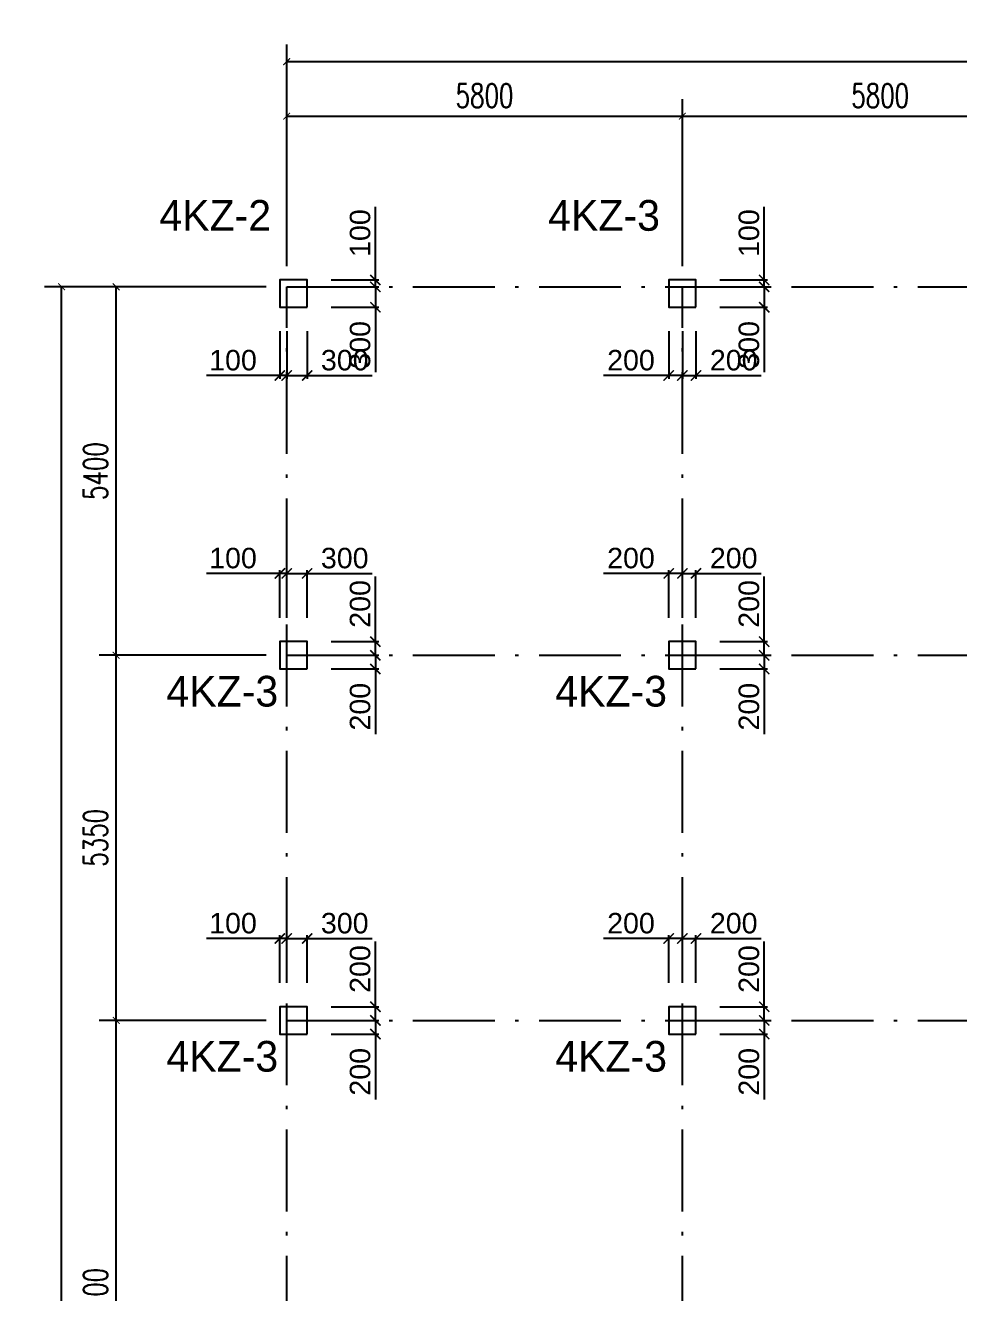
# Model space of a CAD drawing. Header units: millimetres. Extents: x -3831 to 465700, y 39900 to 106100.
# Drawn here: x 196169 to 209865, y 86546 to 105131 of the extents above; entities that cross this region are included whole.
import ezdxf

# ---------------------------------------------------------------- set-up
doc = ezdxf.new("R2010")
doc.units = ezdxf.units.MM
doc.linetypes.add('线型2', pattern=[1850, 1200, -300, 50, -300])
for name, color, linetype in [('AXIS', 3, 'Continuous'), ('column_dim', 90, 'Continuous'), ('DOTE', 10, '线型2')]:
    doc.layers.add(name, color=color, linetype=linetype)
doc.layers.add('S_Cl', color=2, linetype='Continuous', lineweight=25)
doc.layers.add('S_ColumFocus', color=2, linetype='Continuous', lineweight=9)
doc.styles.add('_TCH_DIM_T3', font='SIMPLEX', dxfattribs={"width": 0.705882, "bigfont": 'GBCBIG'})
doc.styles.get("Standard").update_dxf_attribs({"font": 'arial.ttf'})
doc.styles.add('xxxx', font='RIF.ttf')
doc.dimstyles.new('_TCH_ARCH&&100', dxfattribs={"dimtxt": 297.5, "dimasz": 100, "dimexe": 250, "dimexo": 300, "dimgap": 126.25, "dimtad": 1, "dimdec": 0, "dimzin": 0, "dimdsep": 46, "dimtxsty": '_TCH_DIM_T3', "dimblk": 'ARCHTICK', "dimcen": 0.09, "dimclrt": 7, "dimazin": 2, "dimtfac": 1, "dimtdec": 0, "dimtix": 1, "dimtmove": 2, "dimatfit": 3, "dimfxl": 100, "dimtolj": 1, "dimtzin": 0, "dimarcsym": 0})
doc.dimstyles.new('ISO-25', dxfattribs={"dimtxt": 2.5, "dimasz": 2.5, "dimexe": 1.25, "dimexo": 0.625, "dimtad": 1, "dimtxsty": 'Standard', "dimcen": 2.5, "dimadec": 0, "dimazin": 0, "dimtfac": 1, "dimtmove": 0, "dimatfit": 3, "dimfxl": 1, "dimarcsym": 0})

# ---------------------------------------------------------------- blocks, each defined once
blk = doc.blocks.new('_ArchTick')
at = {"color": 0, "linetype": 'ByBlock', "const_width": 0.15}
blk.add_lwpolyline([(-0.5, -0.5), (0.5, 0.5)], dxfattribs=at)
blk = doc.blocks.new('*D1254')
at = {"layer": 'column_dim', "color": 0, "lineweight": -2, "transparency": 16777216}
for p, q in [((206350, 101300), (207050, 101300)), ((207000, 101300), (207000, 101000)), ((206350, 101000), (207050, 101000)), ((207000, 101000), (207000, 100048))]:
    blk.add_line(p, q, dxfattribs=at)
at = {"layer": 'Defpoints', "color": 0, "transparency": 16777216}
for p in [(206000, 101300), (207000, 101300), (206000, 101000)]:
    blk.add_point(p, dxfattribs=at)
at = {"layer": 'column_dim', "color": 0, "lineweight": -2, "transparency": 16777216, "xscale": 150, "yscale": 150, "zscale": 150}
for p, rotation in [((207000, 101300), 90), ((207000, 101000), 270)]:
    blk.add_blockref('_ArchTick', p, dxfattribs=dict(at, rotation=rotation))
at = {"layer": 'column_dim', "color": 7, "transparency": 16777216, "insert": (206777, 100449), "char_height": 300, "attachment_point": 5, "rotation": 90}
blk.add_mtext('300', dxfattribs=at)
blk = doc.blocks.new('*D1255')
at = {"layer": 'column_dim', "color": 0, "lineweight": -2, "transparency": 16777216}
for p, q in [((207000, 101400), (207000, 102474)), ((206350, 101400), (207050, 101400)), ((206350, 101300), (207050, 101300)), ((207000, 101300), (207000, 101400)), ((207000, 101300), (207000, 101150))]:
    blk.add_line(p, q, dxfattribs=at)
at = {"layer": 'Defpoints', "color": 0, "transparency": 16777216}
for p in [(206000, 101400), (206000, 101300), (207000, 101300)]:
    blk.add_point(p, dxfattribs=at)
at = {"layer": 'column_dim', "color": 0, "lineweight": -2, "transparency": 16777216, "xscale": 150, "yscale": 150, "zscale": 150}
for p, rotation in [((207000, 101400), 270), ((207000, 101300), 90)]:
    blk.add_blockref('_ArchTick', p, dxfattribs=dict(at, rotation=rotation))
at = {"layer": 'column_dim', "color": 7, "transparency": 16777216, "insert": (206777, 102087), "char_height": 300, "attachment_point": 5, "rotation": 90}
blk.add_mtext('100', dxfattribs=at)
blk = doc.blocks.new('*D1256')
at = {"layer": 'column_dim', "color": 0, "lineweight": -2, "transparency": 16777216}
for p, q in [((205600, 100650), (205600, 99950)), ((205800, 100650), (205800, 99950)), ((205600, 100000), (204643, 100000)), ((205800, 100000), (205600, 100000))]:
    blk.add_line(p, q, dxfattribs=at)
at = {"layer": 'Defpoints', "color": 0, "transparency": 16777216}
for p in [(205600, 101000), (205800, 101000), (205800, 100000)]:
    blk.add_point(p, dxfattribs=at)
at = {"layer": 'column_dim', "color": 0, "lineweight": -2, "transparency": 16777216, "xscale": 150, "yscale": 150, "zscale": 150, "rotation": 180}
blk.add_blockref('_ArchTick', (205600, 100000), dxfattribs=at)
at = {"layer": 'column_dim', "color": 0, "lineweight": -2, "transparency": 16777216, "xscale": 150, "yscale": 150, "zscale": 150}
blk.add_blockref('_ArchTick', (205800, 100000), dxfattribs=at)
at = {"layer": 'column_dim', "color": 7, "transparency": 16777216, "insert": (205047, 100223), "char_height": 300, "attachment_point": 5}
blk.add_mtext('200', dxfattribs=at)
blk = doc.blocks.new('*D1257')
at = {"layer": 'column_dim', "color": 0, "lineweight": -2, "transparency": 16777216}
for p, q in [((205800, 100650), (205800, 99950)), ((206000, 100650), (206000, 99950)), ((205800, 100000), (206000, 100000)), ((206000, 100000), (206957, 100000))]:
    blk.add_line(p, q, dxfattribs=at)
at = {"layer": 'Defpoints', "color": 0, "transparency": 16777216}
for p in [(205800, 101000), (206000, 101000), (205800, 100000)]:
    blk.add_point(p, dxfattribs=at)
at = {"layer": 'column_dim', "color": 0, "lineweight": -2, "transparency": 16777216, "xscale": 150, "yscale": 150, "zscale": 150, "rotation": 180}
blk.add_blockref('_ArchTick', (205800, 100000), dxfattribs=at)
at = {"layer": 'column_dim', "color": 0, "lineweight": -2, "transparency": 16777216, "xscale": 150, "yscale": 150, "zscale": 150}
blk.add_blockref('_ArchTick', (206000, 100000), dxfattribs=at)
at = {"layer": 'column_dim', "color": 7, "transparency": 16777216, "insert": (206553, 100223), "char_height": 300, "attachment_point": 5}
blk.add_mtext('200', dxfattribs=at)
blk = doc.blocks.new('*D1258')
at = {"layer": 'column_dim', "color": 0, "lineweight": -2, "transparency": 16777216}
for p, q in [((206350, 95900), (207050, 95900)), ((207000, 95900), (207000, 95700)), ((206350, 95700), (207050, 95700)), ((207000, 95700), (207000, 94743))]:
    blk.add_line(p, q, dxfattribs=at)
at = {"layer": 'Defpoints', "color": 0, "transparency": 16777216}
for p in [(206000, 95900), (207000, 95900), (206000, 95700)]:
    blk.add_point(p, dxfattribs=at)
at = {"layer": 'column_dim', "color": 0, "lineweight": -2, "transparency": 16777216, "xscale": 150, "yscale": 150, "zscale": 150}
for p, rotation in [((207000, 95900), 90), ((207000, 95700), 270)]:
    blk.add_blockref('_ArchTick', p, dxfattribs=dict(at, rotation=rotation))
at = {"layer": 'column_dim', "color": 7, "transparency": 16777216, "insert": (206777, 95147), "char_height": 300, "attachment_point": 5, "rotation": 90}
blk.add_mtext('200', dxfattribs=at)
blk = doc.blocks.new('*D1259')
at = {"layer": 'column_dim', "color": 0, "lineweight": -2, "transparency": 16777216}
for p, q in [((207000, 96100), (207000, 97057)), ((206350, 96100), (207050, 96100)), ((207000, 95900), (207000, 96100)), ((206350, 95900), (207050, 95900))]:
    blk.add_line(p, q, dxfattribs=at)
at = {"layer": 'Defpoints', "color": 0, "transparency": 16777216}
for p in [(206000, 96100), (206000, 95900), (207000, 95900)]:
    blk.add_point(p, dxfattribs=at)
at = {"layer": 'column_dim', "color": 0, "lineweight": -2, "transparency": 16777216, "xscale": 150, "yscale": 150, "zscale": 150}
for p, rotation in [((207000, 96100), 90), ((207000, 95900), 270)]:
    blk.add_blockref('_ArchTick', p, dxfattribs=dict(at, rotation=rotation))
at = {"layer": 'column_dim', "color": 7, "transparency": 16777216, "insert": (206777, 96653), "char_height": 300, "attachment_point": 5, "rotation": 90}
blk.add_mtext('200', dxfattribs=at)
blk = doc.blocks.new('*D1260')
at = {"layer": 'column_dim', "color": 0, "lineweight": -2, "transparency": 16777216}
for p, q in [((205800, 96450), (205800, 97150)), ((205800, 97100), (206000, 97100)), ((206000, 96450), (206000, 97150)), ((206000, 97100), (206957, 97100))]:
    blk.add_line(p, q, dxfattribs=at)
at = {"layer": 'Defpoints', "color": 0, "transparency": 16777216}
for p in [(205800, 97100), (205800, 96100), (206000, 96100)]:
    blk.add_point(p, dxfattribs=at)
at = {"layer": 'column_dim', "color": 0, "lineweight": -2, "transparency": 16777216, "xscale": 150, "yscale": 150, "zscale": 150, "rotation": 180}
blk.add_blockref('_ArchTick', (205800, 97100), dxfattribs=at)
at = {"layer": 'column_dim', "color": 0, "lineweight": -2, "transparency": 16777216, "xscale": 150, "yscale": 150, "zscale": 150}
blk.add_blockref('_ArchTick', (206000, 97100), dxfattribs=at)
at = {"layer": 'column_dim', "color": 7, "transparency": 16777216, "insert": (206553, 97323), "char_height": 300, "attachment_point": 5}
blk.add_mtext('200', dxfattribs=at)
blk = doc.blocks.new('*D1261')
at = {"layer": 'column_dim', "color": 0, "lineweight": -2, "transparency": 16777216}
for p, q in [((205600, 97100), (204643, 97100)), ((205600, 96450), (205600, 97150)), ((205800, 97100), (205600, 97100)), ((205800, 96450), (205800, 97150))]:
    blk.add_line(p, q, dxfattribs=at)
at = {"layer": 'Defpoints', "color": 0, "transparency": 16777216}
for p in [(205800, 97100), (205600, 96100), (205800, 96100)]:
    blk.add_point(p, dxfattribs=at)
at = {"layer": 'column_dim', "color": 0, "lineweight": -2, "transparency": 16777216, "xscale": 150, "yscale": 150, "zscale": 150, "rotation": 180}
blk.add_blockref('_ArchTick', (205600, 97100), dxfattribs=at)
at = {"layer": 'column_dim', "color": 0, "lineweight": -2, "transparency": 16777216, "xscale": 150, "yscale": 150, "zscale": 150}
blk.add_blockref('_ArchTick', (205800, 97100), dxfattribs=at)
at = {"layer": 'column_dim', "color": 7, "transparency": 16777216, "insert": (205047, 97323), "char_height": 300, "attachment_point": 5}
blk.add_mtext('200', dxfattribs=at)
blk = doc.blocks.new('*D1262')
at = {"layer": 'column_dim', "color": 0, "lineweight": -2, "transparency": 16777216}
for p, q in [((206350, 90550), (207050, 90550)), ((207000, 90550), (207000, 90350)), ((206350, 90350), (207050, 90350)), ((207000, 90350), (207000, 89393))]:
    blk.add_line(p, q, dxfattribs=at)
at = {"layer": 'Defpoints', "color": 0, "transparency": 16777216}
for p in [(206000, 90550), (207000, 90550), (206000, 90350)]:
    blk.add_point(p, dxfattribs=at)
at = {"layer": 'column_dim', "color": 0, "lineweight": -2, "transparency": 16777216, "xscale": 150, "yscale": 150, "zscale": 150}
for p, rotation in [((207000, 90550), 90), ((207000, 90350), 270)]:
    blk.add_blockref('_ArchTick', p, dxfattribs=dict(at, rotation=rotation))
at = {"layer": 'column_dim', "color": 7, "transparency": 16777216, "insert": (206777, 89797), "char_height": 300, "attachment_point": 5, "rotation": 90}
blk.add_mtext('200', dxfattribs=at)
blk = doc.blocks.new('*D1263')
at = {"layer": 'column_dim', "color": 0, "lineweight": -2, "transparency": 16777216}
for p, q in [((207000, 90750), (207000, 91707)), ((206350, 90750), (207050, 90750)), ((207000, 90550), (207000, 90750)), ((206350, 90550), (207050, 90550))]:
    blk.add_line(p, q, dxfattribs=at)
at = {"layer": 'Defpoints', "color": 0, "transparency": 16777216}
for p in [(206000, 90750), (206000, 90550), (207000, 90550)]:
    blk.add_point(p, dxfattribs=at)
at = {"layer": 'column_dim', "color": 0, "lineweight": -2, "transparency": 16777216, "xscale": 150, "yscale": 150, "zscale": 150}
for p, rotation in [((207000, 90750), 90), ((207000, 90550), 270)]:
    blk.add_blockref('_ArchTick', p, dxfattribs=dict(at, rotation=rotation))
at = {"layer": 'column_dim', "color": 7, "transparency": 16777216, "insert": (206777, 91303), "char_height": 300, "attachment_point": 5, "rotation": 90}
blk.add_mtext('200', dxfattribs=at)
blk = doc.blocks.new('*D1264')
at = {"layer": 'column_dim', "color": 0, "lineweight": -2, "transparency": 16777216}
for p, q in [((205800, 91100), (205800, 91800)), ((205800, 91750), (206000, 91750)), ((206000, 91100), (206000, 91800)), ((206000, 91750), (206957, 91750))]:
    blk.add_line(p, q, dxfattribs=at)
at = {"layer": 'Defpoints', "color": 0, "transparency": 16777216}
for p in [(205800, 91750), (205800, 90750), (206000, 90750)]:
    blk.add_point(p, dxfattribs=at)
at = {"layer": 'column_dim', "color": 0, "lineweight": -2, "transparency": 16777216, "xscale": 150, "yscale": 150, "zscale": 150, "rotation": 180}
blk.add_blockref('_ArchTick', (205800, 91750), dxfattribs=at)
at = {"layer": 'column_dim', "color": 0, "lineweight": -2, "transparency": 16777216, "xscale": 150, "yscale": 150, "zscale": 150}
blk.add_blockref('_ArchTick', (206000, 91750), dxfattribs=at)
at = {"layer": 'column_dim', "color": 7, "transparency": 16777216, "insert": (206553, 91973), "char_height": 300, "attachment_point": 5}
blk.add_mtext('200', dxfattribs=at)
blk = doc.blocks.new('*D1265')
at = {"layer": 'column_dim', "color": 0, "lineweight": -2, "transparency": 16777216}
for p, q in [((205600, 91750), (204643, 91750)), ((205600, 91100), (205600, 91800)), ((205800, 91750), (205600, 91750)), ((205800, 91100), (205800, 91800))]:
    blk.add_line(p, q, dxfattribs=at)
at = {"layer": 'Defpoints', "color": 0, "transparency": 16777216}
for p in [(205800, 91750), (205600, 90750), (205800, 90750)]:
    blk.add_point(p, dxfattribs=at)
at = {"layer": 'column_dim', "color": 0, "lineweight": -2, "transparency": 16777216, "xscale": 150, "yscale": 150, "zscale": 150, "rotation": 180}
blk.add_blockref('_ArchTick', (205600, 91750), dxfattribs=at)
at = {"layer": 'column_dim', "color": 0, "lineweight": -2, "transparency": 16777216, "xscale": 150, "yscale": 150, "zscale": 150}
blk.add_blockref('_ArchTick', (205800, 91750), dxfattribs=at)
at = {"layer": 'column_dim', "color": 7, "transparency": 16777216, "insert": (205047, 91973), "char_height": 300, "attachment_point": 5}
blk.add_mtext('200', dxfattribs=at)
blk = doc.blocks.new('*D1286')
at = {"layer": 'column_dim', "color": 0, "lineweight": -2, "transparency": 16777216}
for p, q in [((200650, 101300), (201350, 101300)), ((201300, 101300), (201300, 101000)), ((200650, 101000), (201350, 101000)), ((201300, 101000), (201300, 100048))]:
    blk.add_line(p, q, dxfattribs=at)
at = {"layer": 'Defpoints', "color": 0, "transparency": 16777216}
for p in [(200300, 101300), (201300, 101300), (200300, 101000)]:
    blk.add_point(p, dxfattribs=at)
at = {"layer": 'column_dim', "color": 0, "lineweight": -2, "transparency": 16777216, "xscale": 150, "yscale": 150, "zscale": 150}
for p, rotation in [((201300, 101300), 90), ((201300, 101000), 270)]:
    blk.add_blockref('_ArchTick', p, dxfattribs=dict(at, rotation=rotation))
at = {"layer": 'column_dim', "color": 7, "transparency": 16777216, "insert": (201077, 100449), "char_height": 300, "attachment_point": 5, "rotation": 90}
blk.add_mtext('300', dxfattribs=at)
blk = doc.blocks.new('*D1287')
at = {"layer": 'column_dim', "color": 0, "lineweight": -2, "transparency": 16777216}
for p, q in [((201300, 101400), (201300, 102474)), ((200650, 101400), (201350, 101400)), ((200650, 101300), (201350, 101300)), ((201300, 101300), (201300, 101400)), ((201300, 101300), (201300, 101150))]:
    blk.add_line(p, q, dxfattribs=at)
at = {"layer": 'Defpoints', "color": 0, "transparency": 16777216}
for p in [(200300, 101400), (200300, 101300), (201300, 101300)]:
    blk.add_point(p, dxfattribs=at)
at = {"layer": 'column_dim', "color": 0, "lineweight": -2, "transparency": 16777216, "xscale": 150, "yscale": 150, "zscale": 150}
for p, rotation in [((201300, 101400), 270), ((201300, 101300), 90)]:
    blk.add_blockref('_ArchTick', p, dxfattribs=dict(at, rotation=rotation))
at = {"layer": 'column_dim', "color": 7, "transparency": 16777216, "insert": (201077, 102087), "char_height": 300, "attachment_point": 5, "rotation": 90}
blk.add_mtext('100', dxfattribs=at)
blk = doc.blocks.new('*D1288')
at = {"layer": 'column_dim', "color": 0, "lineweight": -2, "transparency": 16777216}
for p, q in [((199900, 100650), (199900, 99950)), ((200000, 100650), (200000, 99950)), ((199900, 100000), (198826, 100000)), ((200000, 100000), (199900, 100000)), ((200000, 100000), (200150, 100000))]:
    blk.add_line(p, q, dxfattribs=at)
at = {"layer": 'Defpoints', "color": 0, "transparency": 16777216}
for p in [(199900, 101000), (200000, 101000), (200000, 100000)]:
    blk.add_point(p, dxfattribs=at)
at = {"layer": 'column_dim', "color": 0, "lineweight": -2, "transparency": 16777216, "xscale": 150, "yscale": 150, "zscale": 150}
blk.add_blockref('_ArchTick', (199900, 100000), dxfattribs=at)
at = {"layer": 'column_dim', "color": 0, "lineweight": -2, "transparency": 16777216, "xscale": 150, "yscale": 150, "zscale": 150, "rotation": 180}
blk.add_blockref('_ArchTick', (200000, 100000), dxfattribs=at)
at = {"layer": 'column_dim', "color": 7, "transparency": 16777216, "insert": (199213, 100223), "char_height": 300, "attachment_point": 5}
blk.add_mtext('100', dxfattribs=at)
blk = doc.blocks.new('*D1289')
at = {"layer": 'column_dim', "color": 0, "lineweight": -2, "transparency": 16777216}
for p, q in [((200000, 100650), (200000, 99950)), ((200300, 100650), (200300, 99950)), ((200000, 100000), (200300, 100000)), ((200300, 100000), (201252, 100000))]:
    blk.add_line(p, q, dxfattribs=at)
at = {"layer": 'Defpoints', "color": 0, "transparency": 16777216}
for p in [(200000, 101000), (200300, 101000), (200000, 100000)]:
    blk.add_point(p, dxfattribs=at)
at = {"layer": 'column_dim', "color": 0, "lineweight": -2, "transparency": 16777216, "xscale": 150, "yscale": 150, "zscale": 150, "rotation": 180}
blk.add_blockref('_ArchTick', (200000, 100000), dxfattribs=at)
at = {"layer": 'column_dim', "color": 0, "lineweight": -2, "transparency": 16777216, "xscale": 150, "yscale": 150, "zscale": 150}
blk.add_blockref('_ArchTick', (200300, 100000), dxfattribs=at)
at = {"layer": 'column_dim', "color": 7, "transparency": 16777216, "insert": (200851, 100223), "char_height": 300, "attachment_point": 5}
blk.add_mtext('300', dxfattribs=at)
blk = doc.blocks.new('*D1290')
at = {"layer": 'column_dim', "color": 0, "lineweight": -2, "transparency": 16777216}
for p, q in [((200650, 95900), (201350, 95900)), ((201300, 95900), (201300, 95700)), ((200650, 95700), (201350, 95700)), ((201300, 95700), (201300, 94743))]:
    blk.add_line(p, q, dxfattribs=at)
at = {"layer": 'Defpoints', "color": 0, "transparency": 16777216}
for p in [(200300, 95900), (201300, 95900), (200300, 95700)]:
    blk.add_point(p, dxfattribs=at)
at = {"layer": 'column_dim', "color": 0, "lineweight": -2, "transparency": 16777216, "xscale": 150, "yscale": 150, "zscale": 150}
for p, rotation in [((201300, 95900), 90), ((201300, 95700), 270)]:
    blk.add_blockref('_ArchTick', p, dxfattribs=dict(at, rotation=rotation))
at = {"layer": 'column_dim', "color": 7, "transparency": 16777216, "insert": (201077, 95147), "char_height": 300, "attachment_point": 5, "rotation": 90}
blk.add_mtext('200', dxfattribs=at)
blk = doc.blocks.new('*D1291')
at = {"layer": 'column_dim', "color": 0, "lineweight": -2, "transparency": 16777216}
for p, q in [((201300, 96100), (201300, 97057)), ((200650, 96100), (201350, 96100)), ((201300, 95900), (201300, 96100)), ((200650, 95900), (201350, 95900))]:
    blk.add_line(p, q, dxfattribs=at)
at = {"layer": 'Defpoints', "color": 0, "transparency": 16777216}
for p in [(200300, 96100), (200300, 95900), (201300, 95900)]:
    blk.add_point(p, dxfattribs=at)
at = {"layer": 'column_dim', "color": 0, "lineweight": -2, "transparency": 16777216, "xscale": 150, "yscale": 150, "zscale": 150}
for p, rotation in [((201300, 96100), 90), ((201300, 95900), 270)]:
    blk.add_blockref('_ArchTick', p, dxfattribs=dict(at, rotation=rotation))
at = {"layer": 'column_dim', "color": 7, "transparency": 16777216, "insert": (201077, 96653), "char_height": 300, "attachment_point": 5, "rotation": 90}
blk.add_mtext('200', dxfattribs=at)
blk = doc.blocks.new('*D1292')
at = {"layer": 'column_dim', "color": 0, "lineweight": -2, "transparency": 16777216}
for p, q in [((200000, 96450), (200000, 97150)), ((200000, 97100), (200300, 97100)), ((200300, 96450), (200300, 97150)), ((200300, 97100), (201252, 97100))]:
    blk.add_line(p, q, dxfattribs=at)
at = {"layer": 'Defpoints', "color": 0, "transparency": 16777216}
for p in [(200000, 97100), (200000, 96100), (200300, 96100)]:
    blk.add_point(p, dxfattribs=at)
at = {"layer": 'column_dim', "color": 0, "lineweight": -2, "transparency": 16777216, "xscale": 150, "yscale": 150, "zscale": 150, "rotation": 180}
blk.add_blockref('_ArchTick', (200000, 97100), dxfattribs=at)
at = {"layer": 'column_dim', "color": 0, "lineweight": -2, "transparency": 16777216, "xscale": 150, "yscale": 150, "zscale": 150}
blk.add_blockref('_ArchTick', (200300, 97100), dxfattribs=at)
at = {"layer": 'column_dim', "color": 7, "transparency": 16777216, "insert": (200851, 97323), "char_height": 300, "attachment_point": 5}
blk.add_mtext('300', dxfattribs=at)
blk = doc.blocks.new('*D1293')
at = {"layer": 'column_dim', "color": 0, "lineweight": -2, "transparency": 16777216}
for p, q in [((199900, 97100), (198826, 97100)), ((199900, 96450), (199900, 97150)), ((200000, 97100), (199900, 97100)), ((200000, 96450), (200000, 97150)), ((200000, 97100), (200150, 97100))]:
    blk.add_line(p, q, dxfattribs=at)
at = {"layer": 'Defpoints', "color": 0, "transparency": 16777216}
for p in [(200000, 97100), (199900, 96100), (200000, 96100)]:
    blk.add_point(p, dxfattribs=at)
at = {"layer": 'column_dim', "color": 0, "lineweight": -2, "transparency": 16777216, "xscale": 150, "yscale": 150, "zscale": 150}
blk.add_blockref('_ArchTick', (199900, 97100), dxfattribs=at)
at = {"layer": 'column_dim', "color": 0, "lineweight": -2, "transparency": 16777216, "xscale": 150, "yscale": 150, "zscale": 150, "rotation": 180}
blk.add_blockref('_ArchTick', (200000, 97100), dxfattribs=at)
at = {"layer": 'column_dim', "color": 7, "transparency": 16777216, "insert": (199213, 97323), "char_height": 300, "attachment_point": 5}
blk.add_mtext('100', dxfattribs=at)
blk = doc.blocks.new('*D1294')
at = {"layer": 'column_dim', "color": 0, "lineweight": -2, "transparency": 16777216}
for p, q in [((200650, 90550), (201350, 90550)), ((201300, 90550), (201300, 90350)), ((200650, 90350), (201350, 90350)), ((201300, 90350), (201300, 89393))]:
    blk.add_line(p, q, dxfattribs=at)
at = {"layer": 'Defpoints', "color": 0, "transparency": 16777216}
for p in [(200300, 90550), (201300, 90550), (200300, 90350)]:
    blk.add_point(p, dxfattribs=at)
at = {"layer": 'column_dim', "color": 0, "lineweight": -2, "transparency": 16777216, "xscale": 150, "yscale": 150, "zscale": 150}
for p, rotation in [((201300, 90550), 90), ((201300, 90350), 270)]:
    blk.add_blockref('_ArchTick', p, dxfattribs=dict(at, rotation=rotation))
at = {"layer": 'column_dim', "color": 7, "transparency": 16777216, "insert": (201077, 89797), "char_height": 300, "attachment_point": 5, "rotation": 90}
blk.add_mtext('200', dxfattribs=at)
blk = doc.blocks.new('*D1295')
at = {"layer": 'column_dim', "color": 0, "lineweight": -2, "transparency": 16777216}
for p, q in [((201300, 90750), (201300, 91707)), ((200650, 90750), (201350, 90750)), ((201300, 90550), (201300, 90750)), ((200650, 90550), (201350, 90550))]:
    blk.add_line(p, q, dxfattribs=at)
at = {"layer": 'Defpoints', "color": 0, "transparency": 16777216}
for p in [(200300, 90750), (200300, 90550), (201300, 90550)]:
    blk.add_point(p, dxfattribs=at)
at = {"layer": 'column_dim', "color": 0, "lineweight": -2, "transparency": 16777216, "xscale": 150, "yscale": 150, "zscale": 150}
for p, rotation in [((201300, 90750), 90), ((201300, 90550), 270)]:
    blk.add_blockref('_ArchTick', p, dxfattribs=dict(at, rotation=rotation))
at = {"layer": 'column_dim', "color": 7, "transparency": 16777216, "insert": (201077, 91303), "char_height": 300, "attachment_point": 5, "rotation": 90}
blk.add_mtext('200', dxfattribs=at)
blk = doc.blocks.new('*D1296')
at = {"layer": 'column_dim', "color": 0, "lineweight": -2, "transparency": 16777216}
for p, q in [((200000, 91100), (200000, 91800)), ((200000, 91750), (200300, 91750)), ((200300, 91100), (200300, 91800)), ((200300, 91750), (201252, 91750))]:
    blk.add_line(p, q, dxfattribs=at)
at = {"layer": 'Defpoints', "color": 0, "transparency": 16777216}
for p in [(200000, 91750), (200000, 90750), (200300, 90750)]:
    blk.add_point(p, dxfattribs=at)
at = {"layer": 'column_dim', "color": 0, "lineweight": -2, "transparency": 16777216, "xscale": 150, "yscale": 150, "zscale": 150, "rotation": 180}
blk.add_blockref('_ArchTick', (200000, 91750), dxfattribs=at)
at = {"layer": 'column_dim', "color": 0, "lineweight": -2, "transparency": 16777216, "xscale": 150, "yscale": 150, "zscale": 150}
blk.add_blockref('_ArchTick', (200300, 91750), dxfattribs=at)
at = {"layer": 'column_dim', "color": 7, "transparency": 16777216, "insert": (200851, 91973), "char_height": 300, "attachment_point": 5}
blk.add_mtext('300', dxfattribs=at)
blk = doc.blocks.new('*D1297')
at = {"layer": 'column_dim', "color": 0, "lineweight": -2, "transparency": 16777216}
for p, q in [((199900, 91750), (198826, 91750)), ((199900, 91100), (199900, 91800)), ((200000, 91750), (199900, 91750)), ((200000, 91100), (200000, 91800)), ((200000, 91750), (200150, 91750))]:
    blk.add_line(p, q, dxfattribs=at)
at = {"layer": 'Defpoints', "color": 0, "transparency": 16777216}
for p in [(200000, 91750), (199900, 90750), (200000, 90750)]:
    blk.add_point(p, dxfattribs=at)
at = {"layer": 'column_dim', "color": 0, "lineweight": -2, "transparency": 16777216, "xscale": 150, "yscale": 150, "zscale": 150}
blk.add_blockref('_ArchTick', (199900, 91750), dxfattribs=at)
at = {"layer": 'column_dim', "color": 0, "lineweight": -2, "transparency": 16777216, "xscale": 150, "yscale": 150, "zscale": 150, "rotation": 180}
blk.add_blockref('_ArchTick', (200000, 91750), dxfattribs=at)
at = {"layer": 'column_dim', "color": 7, "transparency": 16777216, "insert": (199213, 91973), "char_height": 300, "attachment_point": 5}
blk.add_mtext('100', dxfattribs=at)
blk = doc.blocks.new('*D2395')
at = {"layer": 'AXIS', "color": 0, "lineweight": -2, "transparency": 16777216}
for p, q in [((200000, 101600), (200000, 104850)), ((272500, 101600), (272500, 104850)), ((200000, 104600), (272500, 104600))]:
    blk.add_line(p, q, dxfattribs=at)
at = {"layer": 'Defpoints', "color": 0, "transparency": 16777216}
for p in [(272500, 104600), (200000, 101300), (272500, 101300)]:
    blk.add_point(p, dxfattribs=at)
at = {"layer": 'AXIS', "color": 0, "lineweight": -2, "transparency": 16777216, "xscale": 100, "yscale": 100, "zscale": 100, "rotation": 180}
blk.add_blockref('_ArchTick', (200000, 104600), dxfattribs=at)
at = {"layer": 'AXIS', "color": 0, "lineweight": -2, "transparency": 16777216, "xscale": 100, "yscale": 100, "zscale": 100}
blk.add_blockref('_ArchTick', (272500, 104600), dxfattribs=at)
at = {"layer": 'AXIS', "color": 7, "transparency": 16777216, "insert": (236250, 104901.25), "char_height": 350, "attachment_point": 5, "style": '_TCH_DIM_T3'}
blk.add_mtext('\\A1;72500', dxfattribs=at)
blk = doc.blocks.new('*D2396')
at = {"layer": 'AXIS', "color": 0, "lineweight": -2, "transparency": 16777216}
for p, q in [((200000, 101600), (200000, 104050)), ((205800, 101600), (205800, 104050)), ((200000, 103800), (205800, 103800))]:
    blk.add_line(p, q, dxfattribs=at)
at = {"layer": 'Defpoints', "color": 0, "transparency": 16777216}
for p in [(205800, 103800), (200000, 101300), (205800, 101300)]:
    blk.add_point(p, dxfattribs=at)
at = {"layer": 'AXIS', "color": 0, "lineweight": -2, "transparency": 16777216, "xscale": 100, "yscale": 100, "zscale": 100, "rotation": 180}
blk.add_blockref('_ArchTick', (200000, 103800), dxfattribs=at)
at = {"layer": 'AXIS', "color": 0, "lineweight": -2, "transparency": 16777216, "xscale": 100, "yscale": 100, "zscale": 100}
blk.add_blockref('_ArchTick', (205800, 103800), dxfattribs=at)
at = {"layer": 'AXIS', "color": 7, "transparency": 16777216, "insert": (202900, 104101.25), "char_height": 350, "attachment_point": 5, "style": '_TCH_DIM_T3'}
blk.add_mtext('\\A1;5800', dxfattribs=at)
blk = doc.blocks.new('*D2397')
at = {"layer": 'AXIS', "color": 0, "lineweight": -2, "transparency": 16777216}
for p, q in [((205800, 101600), (205800, 104050)), ((211600, 101600), (211600, 104050)), ((205800, 103800), (211600, 103800))]:
    blk.add_line(p, q, dxfattribs=at)
at = {"layer": 'Defpoints', "color": 0, "transparency": 16777216}
for p in [(211600, 103800), (205800, 101300), (211600, 101300)]:
    blk.add_point(p, dxfattribs=at)
at = {"layer": 'AXIS', "color": 0, "lineweight": -2, "transparency": 16777216, "xscale": 100, "yscale": 100, "zscale": 100, "rotation": 180}
blk.add_blockref('_ArchTick', (205800, 103800), dxfattribs=at)
at = {"layer": 'AXIS', "color": 0, "lineweight": -2, "transparency": 16777216, "xscale": 100, "yscale": 100, "zscale": 100}
blk.add_blockref('_ArchTick', (211600, 103800), dxfattribs=at)
at = {"layer": 'AXIS', "color": 7, "transparency": 16777216, "insert": (208700, 104101.25), "char_height": 350, "attachment_point": 5, "style": '_TCH_DIM_T3'}
blk.add_mtext('\\A1;5800', dxfattribs=at)
blk = doc.blocks.new('*D2407')
at = {"layer": 'AXIS', "color": 0, "lineweight": -2, "transparency": 16777216}
for p, q in [((199700, 101300), (196450, 101300)), ((196700, 60000), (196700, 101300)), ((199700, 60000), (196450, 60000))]:
    blk.add_line(p, q, dxfattribs=at)
at = {"layer": 'Defpoints', "color": 0, "transparency": 16777216}
for p in [(196700, 101300), (200000, 101300), (200000, 60000)]:
    blk.add_point(p, dxfattribs=at)
at = {"layer": 'AXIS', "color": 0, "lineweight": -2, "transparency": 16777216, "xscale": 100, "yscale": 100, "zscale": 100}
for p, rotation in [((196700, 101300), 90), ((196700, 60000), 270)]:
    blk.add_blockref('_ArchTick', p, dxfattribs=dict(at, rotation=rotation))
at = {"layer": 'AXIS', "color": 7, "transparency": 16777216, "insert": (196398.75, 80650), "char_height": 350, "attachment_point": 5, "rotation": 90, "style": '_TCH_DIM_T3'}
blk.add_mtext('\\A1;41300', dxfattribs=at)
blk = doc.blocks.new('*D2412')
at = {"layer": 'AXIS', "color": 0, "lineweight": -2, "transparency": 16777216}
for p, q in [((199700, 90550), (197250, 90550)), ((197500, 82450), (197500, 90550)), ((199700, 82450), (197250, 82450))]:
    blk.add_line(p, q, dxfattribs=at)
at = {"layer": 'Defpoints', "color": 0, "transparency": 16777216}
for p in [(197500, 90550), (200000, 90550), (200000, 82450)]:
    blk.add_point(p, dxfattribs=at)
at = {"layer": 'AXIS', "color": 0, "lineweight": -2, "transparency": 16777216, "xscale": 100, "yscale": 100, "zscale": 100}
for p, rotation in [((197500, 90550), 90), ((197500, 82450), 270)]:
    blk.add_blockref('_ArchTick', p, dxfattribs=dict(at, rotation=rotation))
at = {"layer": 'AXIS', "color": 7, "transparency": 16777216, "insert": (197198.75, 86500), "char_height": 350, "attachment_point": 5, "rotation": 90, "style": '_TCH_DIM_T3'}
blk.add_mtext('\\A1;8100', dxfattribs=at)
blk = doc.blocks.new('*D2413')
at = {"layer": 'AXIS', "color": 0, "lineweight": -2, "transparency": 16777216}
for p, q in [((199700, 95900), (197250, 95900)), ((197500, 90550), (197500, 95900)), ((199700, 90550), (197250, 90550))]:
    blk.add_line(p, q, dxfattribs=at)
at = {"layer": 'Defpoints', "color": 0, "transparency": 16777216}
for p in [(197500, 95900), (200000, 95900), (200000, 90550)]:
    blk.add_point(p, dxfattribs=at)
at = {"layer": 'AXIS', "color": 0, "lineweight": -2, "transparency": 16777216, "xscale": 100, "yscale": 100, "zscale": 100}
for p, rotation in [((197500, 95900), 90), ((197500, 90550), 270)]:
    blk.add_blockref('_ArchTick', p, dxfattribs=dict(at, rotation=rotation))
at = {"layer": 'AXIS', "color": 7, "transparency": 16777216, "insert": (197198.75, 93225), "char_height": 350, "attachment_point": 5, "rotation": 90, "style": '_TCH_DIM_T3'}
blk.add_mtext('\\A1;5350', dxfattribs=at)
blk = doc.blocks.new('*D2414')
at = {"layer": 'AXIS', "color": 0, "lineweight": -2, "transparency": 16777216}
for p, q in [((199700, 101300), (197250, 101300)), ((197500, 95900), (197500, 101300)), ((199700, 95900), (197250, 95900))]:
    blk.add_line(p, q, dxfattribs=at)
at = {"layer": 'Defpoints', "color": 0, "transparency": 16777216}
for p in [(197500, 101300), (200000, 101300), (200000, 95900)]:
    blk.add_point(p, dxfattribs=at)
at = {"layer": 'AXIS', "color": 0, "lineweight": -2, "transparency": 16777216, "xscale": 100, "yscale": 100, "zscale": 100}
for p, rotation in [((197500, 101300), 90), ((197500, 95900), 270)]:
    blk.add_blockref('_ArchTick', p, dxfattribs=dict(at, rotation=rotation))
at = {"layer": 'AXIS', "color": 7, "transparency": 16777216, "insert": (197198.75, 98600), "char_height": 350, "attachment_point": 5, "rotation": 90, "style": '_TCH_DIM_T3'}
blk.add_mtext('\\A1;5400', dxfattribs=at)

msp = doc.modelspace()

# ---------------------------------------------------------------- linework, layer by layer
at = {"layer": 'DOTE'}
for p, q in [((200000, 60000), (200000, 101300)), ((200000, 101300), (272500, 101300)), ((205800, 60000), (205800, 101300)), ((200000, 95900), (272500, 95900)), ((200000, 90550), (228400, 90550))]:
    msp.add_line(p, q, dxfattribs=at)
at = {"layer": 'S_Cl'}
for points in [[(200300, 101000), (200300, 101400), (199900, 101400), (199900, 101000)], [(206000, 101000), (206000, 101400), (205600, 101400), (205600, 101000)], [(200300, 95700), (200300, 96100), (199900, 96100), (199900, 95700)], [(206000, 95700), (206000, 96100), (205600, 96100), (205600, 95700)], [(200300, 90350), (200300, 90750), (199900, 90750), (199900, 90350)], [(206000, 90350), (206000, 90750), (205600, 90750), (205600, 90350)]]:
    msp.add_lwpolyline(points, close=True, dxfattribs=at)

# ---------------------------------------------------------------- texts
at = {"layer": 'S_ColumFocus', "char_height": 450, "attachment_point": 1, "style": 'xxxx'}
for s, insert, width in [('4KZ-2', (198133.00559, 102571.29351), 686.75), ('4KZ-3', (203833.00559, 102571.29351), 812.375), ('4KZ-3', (198236.71064, 95599.2524), 678.375), ('4KZ-3', (203936.71064, 95599.2524), 678.375), ('4KZ-3', (198236.71064, 90249.2524), 678.375), ('4KZ-3', (203936.71064, 90249.2524), 678.375)]:
    msp.add_mtext(s, dxfattribs=dict(at, insert=insert, width=width))

# ---------------------------------------------------------------- dimensions: what is measured, and where the dimension line sits
at = {"layer": 'AXIS'}
for p1, p2, distance, picture, middle in [((200000, 101300), (272500, 101300), 3300, '*D2395', (236250, 104901.25)), ((200000, 101300), (205800, 101300), 2500, '*D2396', (202900, 104101.25)), ((205800, 101300), (211600, 101300), 2500, '*D2397', (208700, 104101.25)), ((200000, 60000), (200000, 101300), 3300, '*D2407', (196398.75, 80650)), ((200000, 95900), (200000, 101300), 2500, '*D2414', (197198.75, 98600)), ((200000, 90550), (200000, 95900), 2500, '*D2413', (197198.75, 93225)), ((200000, 82450), (200000, 90550), 2500, '*D2412', (197198.75, 86500))]:
    dim = msp.add_aligned_dim(p1=p1, p2=p2, distance=distance, dimstyle='_TCH_ARCH&&100', override={"dimtxt": 350}, dxfattribs=at)
    dim.commit()
    dim.dimension.update_dxf_attribs({"geometry": picture, "text_midpoint": middle})
at = {"layer": 'column_dim'}
for p1, p2, distance, picture, middle in [((200300, 101400), (200300, 101300), 1000, '*D1287', (201076.8281, 102086.78035)), ((206000, 101400), (206000, 101300), 1000, '*D1255', (206776.8281, 102086.78035)), ((200300, 101000), (200300, 101300), -1000, '*D1286', (201076.72578, 100449.20191)), ((206000, 101000), (206000, 101300), -1000, '*D1254', (206776.72578, 100449.20191)), ((199900, 101000), (200000, 101000), -1000, '*D1288', (199213.21965, 100223.1719)), ((200300, 101000), (200000, 101000), 1000, '*D1289', (200850.79809, 100223.27422)), ((205600, 101000), (205800, 101000), -1000, '*D1256', (205046.54161, 100223.1719)), ((206000, 101000), (205800, 101000), 1000, '*D1257', (206553.45839, 100223.1719)), ((199900, 96100), (200000, 96100), 1000, '*D1293', (199213.21965, 97323.1719)), ((200300, 96100), (200000, 96100), -1000, '*D1292', (200850.79809, 97323.27422)), ((205600, 96100), (205800, 96100), 1000, '*D1261', (205046.54161, 97323.1719)), ((206000, 96100), (205800, 96100), -1000, '*D1260', (206553.45839, 97323.1719)), ((200300, 96100), (200300, 95900), 1000, '*D1291', (201076.8281, 96653.45839)), ((206000, 96100), (206000, 95900), 1000, '*D1259', (206776.8281, 96653.45839)), ((200300, 95700), (200300, 95900), -1000, '*D1290', (201076.8281, 95146.54161)), ((206000, 95700), (206000, 95900), -1000, '*D1258', (206776.8281, 95146.54161)), ((199900, 90750), (200000, 90750), 1000, '*D1297', (199213.21965, 91973.1719)), ((200300, 90750), (200000, 90750), -1000, '*D1296', (200850.79809, 91973.27422)), ((205600, 90750), (205800, 90750), 1000, '*D1265', (205046.54161, 91973.1719)), ((206000, 90750), (205800, 90750), -1000, '*D1264', (206553.45839, 91973.1719)), ((200300, 90750), (200300, 90550), 1000, '*D1295', (201076.8281, 91303.45839)), ((206000, 90750), (206000, 90550), 1000, '*D1263', (206776.8281, 91303.45839)), ((200300, 90350), (200300, 90550), -1000, '*D1294', (201076.8281, 89796.54161)), ((206000, 90350), (206000, 90550), -1000, '*D1262', (206776.8281, 89796.54161))]:
    dim = msp.add_aligned_dim(p1=p1, p2=p2, distance=distance, dimstyle='ISO-25', override={"dimtxt": 300, "dimasz": 150, "dimexe": 50, "dimexo": 350, "dimgap": 70, "dimjust": 1, "dimblk1": 'ArchTick', "dimblk2": 'ArchTick', "dimsah": 1, "dimclrt": 7}, dxfattribs=at)
    dim.commit()
    dim.dimension.update_dxf_attribs({"geometry": picture, "text_midpoint": middle})

doc.saveas('drawing.dxf')
